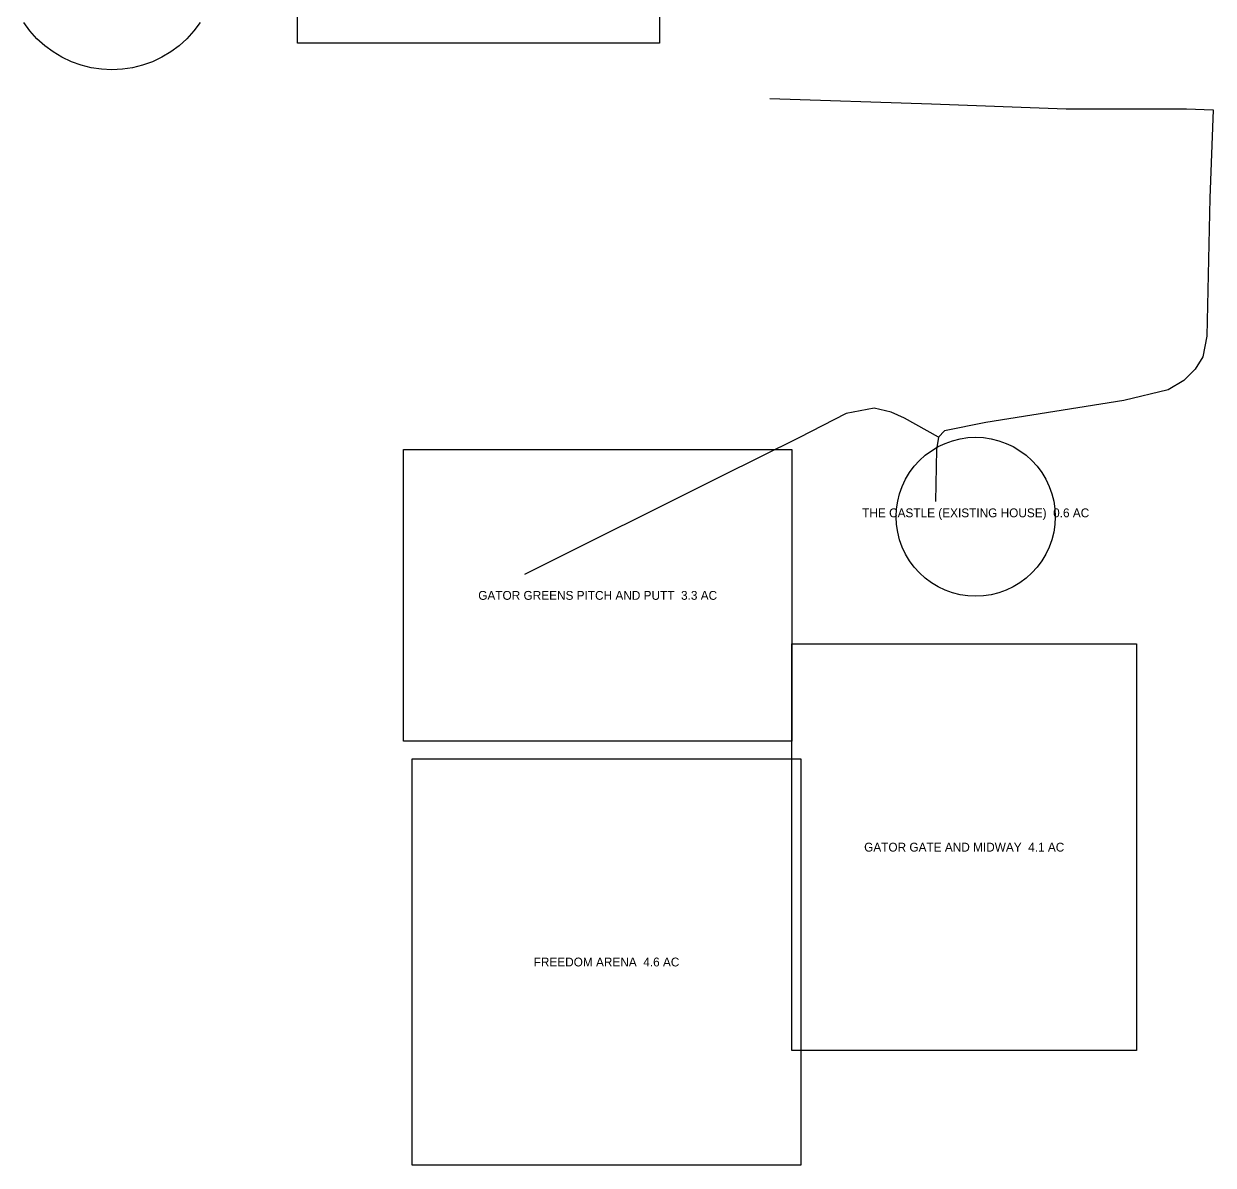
# Model space of a CAD drawing. Extents: x 425120 to 428666, y 1577170 to 1580997.
# Drawn here: x 425750 to 427097, y 1577170 to 1578462 of the extents above; entities that cross this region are included whole.
import ezdxf
from ezdxf.enums import TextEntityAlignment as Align

# ---------------------------------------------------------------- set-up
doc = ezdxf.new("R2010")
doc.units = 21
doc.layers.add('C-TRAIL-LOOP', color=7, linetype='Continuous')
doc.layers.add('L-PROG-ANNO', color=2, linetype='Continuous')
for name, color, linetype, true_color in [('L-PROG-ARENA', 7, 'Continuous', 0xff2fa8), ('L-PROG-CASTLE', 7, 'Continuous', 0xffc93c), ('L-PROG-GATE', 7, 'Continuous', 0xff6a1f), ('L-PROG-GOLF', 7, 'Continuous', 0x7dd35a), ('L-PROG-GROVE', 7, 'Continuous', 0xffb6f2), ('L-PROG-UFO', 7, 'Continuous', 0xb48cff)]:
    doc.layers.add(name, color=color, linetype=linetype, true_color=true_color)

msp = doc.modelspace()

# ---------------------------------------------------------------- linework, layer by layer
at = {"layer": 'C-TRAIL-LOOP'}
for points in [[(426594.8, 1578377.6), (426777.8, 1578371.4), (426930.5, 1578365.8), (427066.8, 1578365.7), (427096.9, 1578364.7)], [(427096.9, 1578364.7), (427093.1, 1578264.6), (427089.7, 1578108.3), (427085.1, 1578085), (427076.5, 1578070.9), (427063.7, 1578058.1), (427045.8, 1578047.8), (426995.8, 1578035.5), (426839.5, 1578010.7), (426792.5, 1578001.3), (426786, 1577994.2)], [(426786, 1577994.2), (426747.2, 1578015.5), (426732.1, 1578022.4), (426713.1, 1578026.9), (426681.3, 1578020.7), (426627.9, 1577993.4), (426540.2, 1577949.8), (426317, 1577838.8)], [(426786, 1577994.2), (426783.6, 1577980.1), (426782.3, 1577921.1)]]:
    msp.add_lwpolyline(points, dxfattribs=at)
at = {"layer": 'L-PROG-ARENA'}
msp.add_lwpolyline([(426190, 1577170), (426190, 1577630), (426630, 1577630), (426630, 1577170), (426190, 1577170)], close=True, dxfattribs=at)
at = {"layer": 'L-PROG-CASTLE'}
msp.add_lwpolyline([(426917.6, 1577895.2), (426916.3, 1577886.4), (426914.1, 1577877.9), (426911.1, 1577869.6), (426907.4, 1577861.6), (426902.8, 1577854), (426897.6, 1577846.9), (426891.6, 1577840.4), (426885.1, 1577834.4), (426878, 1577829.2), (426870.4, 1577824.6), (426862.4, 1577820.9), (426854.1, 1577817.9), (426845.6, 1577815.7), (426836.8, 1577814.4), (426828, 1577814), (426819.2, 1577814.4), (426810.4, 1577815.7), (426801.9, 1577817.9), (426793.6, 1577820.9), (426785.6, 1577824.6), (426778, 1577829.2), (426770.9, 1577834.4), (426764.4, 1577840.4), (426758.4, 1577846.9), (426753.2, 1577854), (426748.6, 1577861.6), (426744.9, 1577869.6), (426741.9, 1577877.9), (426739.7, 1577886.4), (426738.4, 1577895.2), (426738, 1577904), (426738.4, 1577912.8), (426739.7, 1577921.6), (426741.9, 1577930.1), (426744.9, 1577938.4), (426748.6, 1577946.4), (426753.2, 1577954), (426758.4, 1577961.1), (426764.4, 1577967.6), (426770.9, 1577973.6), (426778, 1577978.8), (426785.6, 1577983.4), (426793.6, 1577987.1), (426801.9, 1577990.1), (426810.4, 1577992.3), (426819.2, 1577993.6), (426828, 1577994), (426836.8, 1577993.6), (426845.6, 1577992.3), (426854.1, 1577990.1), (426862.4, 1577987.1), (426870.4, 1577983.4), (426878, 1577978.8), (426885.1, 1577973.6), (426891.6, 1577967.6), (426897.6, 1577961.1), (426902.8, 1577954), (426907.4, 1577946.4), (426911.1, 1577938.4), (426914.1, 1577930.1), (426916.3, 1577921.6), (426917.6, 1577912.8), (426918, 1577904), (426917.6, 1577895.2)], close=True, dxfattribs=at)
at = {"layer": 'L-PROG-GATE'}
msp.add_lwpolyline([(426620, 1577300), (426620, 1577760), (427010, 1577760), (427010, 1577300), (426620, 1577300)], close=True, dxfattribs=at)
at = {"layer": 'L-PROG-GOLF'}
msp.add_lwpolyline([(426180, 1577650), (426180, 1577980), (426620, 1577980), (426620, 1577650), (426180, 1577650)], close=True, dxfattribs=at)
at = {"layer": 'L-PROG-GROVE'}
msp.add_lwpolyline([(426470, 1578440), (426060, 1578440), (426060, 1578701.8), (426122.9, 1578771.9), (426126, 1578775.6), (426263.3, 1578956), (426266.3, 1578960.3), (426268.9, 1578964.8), (426271.1, 1578969.6), (426272.9, 1578974.5), (426283.9, 1579010), (426470, 1579010), (426470, 1578440)], close=True, dxfattribs=at)
at = {"layer": 'L-PROG-UFO'}
msp.add_lwpolyline([(425949.8, 1578463.3), (425942.8, 1578453.9), (425934.9, 1578445.1), (425926.1, 1578437.2), (425916.7, 1578430.2), (425906.6, 1578424.2), (425895.9, 1578419.1), (425884.8, 1578415.2), (425873.4, 1578412.3), (425861.8, 1578410.6), (425850, 1578410), (425838.2, 1578410.6), (425826.6, 1578412.3), (425815.2, 1578415.2), (425804.1, 1578419.1), (425793.4, 1578424.2), (425783.3, 1578430.2), (425773.9, 1578437.2), (425765.1, 1578445.1), (425757.2, 1578453.9), (425750.2, 1578463.3)], dxfattribs=at)

# ---------------------------------------------------------------- texts
at = {"layer": 'L-PROG-ANNO'}
for s, p in [('THE CASTLE (EXISTING HOUSE)  0.6 AC', (426828, 1577908.4)), ('GATOR GREENS PITCH AND PUTT  3.3 AC', (426400, 1577815)), ('GATOR GATE AND MIDWAY  4.1 AC', (426815, 1577530)), ('FREEDOM ARENA  4.6 AC', (426410, 1577400))]:
    msp.add_text(s, height=10, dxfattribs=at).set_placement(p, align=Align.MIDDLE_CENTER)

doc.saveas('drawing.dxf')
